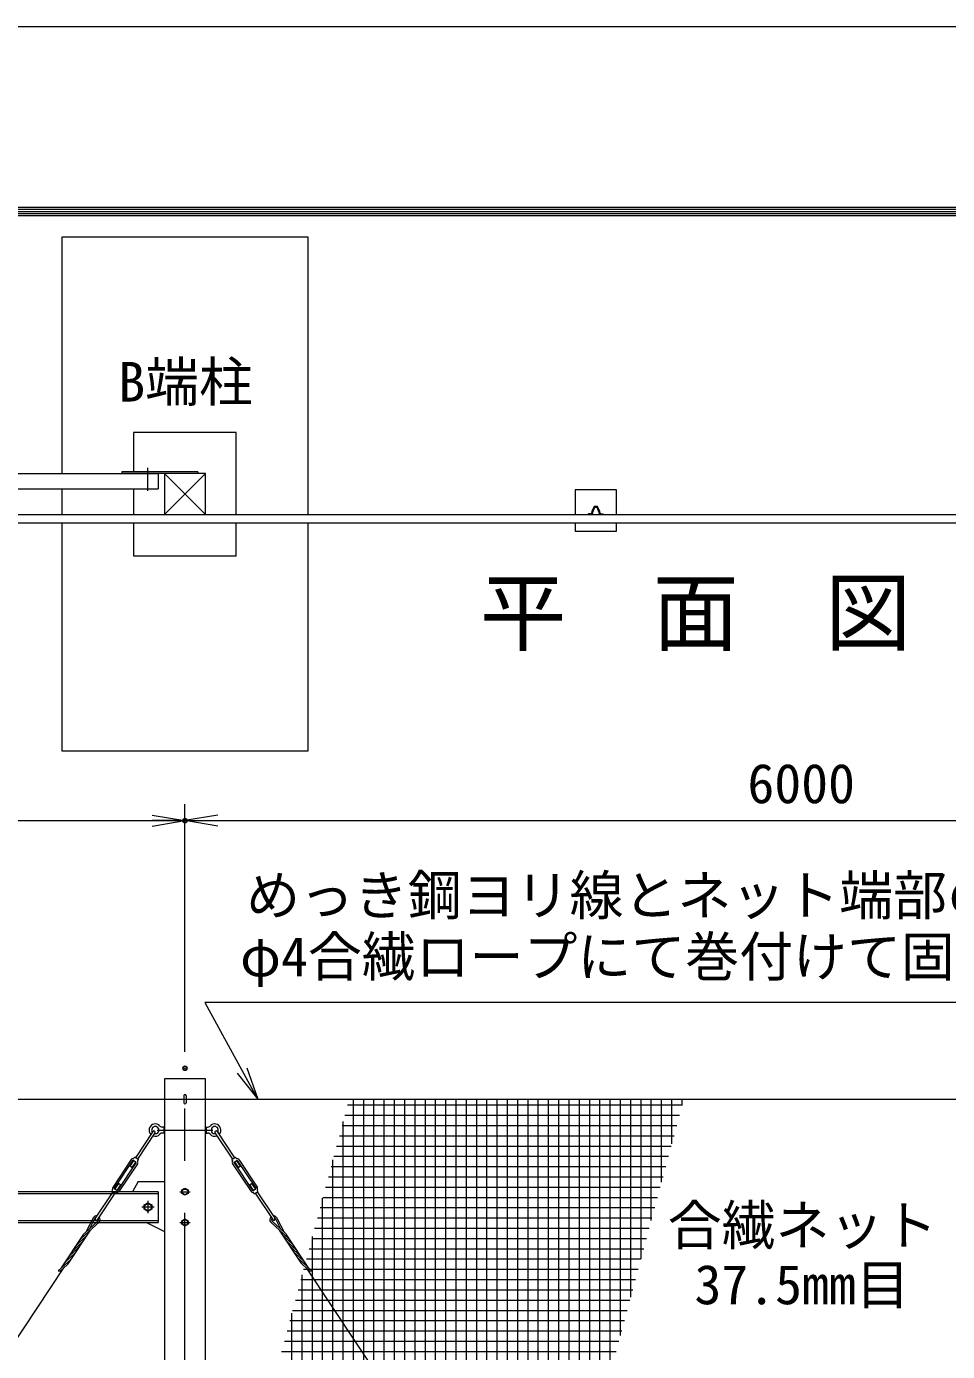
# Model space of a CAD drawing. Units: millimetres at full size; details may follow other scales. Extents: x -16800 to 16800, y -11880 to 11880.
# Drawn here: x -8442 to -3958, y 5430 to 11880 of the extents above; entities that cross this region are included whole.
import ezdxf
from ezdxf.enums import TextEntityAlignment as Align

# ---------------------------------------------------------------- set-up
doc = ezdxf.new("R2010")
doc.units = ezdxf.units.MM
doc.header["$LTSCALE"] = 40
doc.header["$PDMODE"] = 32
doc.header["$PDSIZE"] = 20
doc.linetypes.add('USER1', pattern=[50.8, 31.75, -6.35, 6.35, -6.35])
for name, color, linetype, lineweight in [('0-0_D-STR1', 1, 'Continuous', 18), ('0-1_D-BMK', 2, 'USER1', 13), ('0-2_D-STR3', 3, 'Continuous', 13), ('0-3_D-STR4', 7, 'Continuous', 18), ('0-6_D-STR-DIM', 7, 'Continuous', 13), ('0-7_0', 7, 'Continuous', 18), ('0-9_D-STR-TXT', 7, 'Continuous', 13), ('0-A_D-STR2', 7, 'Continuous', 13), ('0-B_D-TTL-TXT', 7, 'Continuous', 13), ('0-C_D-TTL', 7, 'Continuous', 18)]:
    doc.layers.add(name, color=color, linetype=linetype, lineweight=lineweight)
doc.layers.add('0-8_Defpoints', color=253, linetype='Continuous')
doc.styles.add('ＭＳ ゴシック', font='')
doc.styles.get('ＭＳ ゴシック').set_extended_font_data('MS Gothic')

# ---------------------------------------------------------------- blocks, each defined once
blk = doc.blocks.new('_Open')
at = {"layer": '0-7_0'}
blk.add_line((-40, 6.67), (0, 0), dxfattribs=at)
blk.add_lwpolyline([(-40, -6.67), (0, 0), (-40, 0)], dxfattribs=at)

msp = doc.modelspace()

# ---------------------------------------------------------------- linework, layer by layer
at = {"layer": '0-0_D-STR1'}
for p, q in [((-13540.08, 9703.7), (-7800.08, 9703.7)), ((-7800.08, 9703.7), (-7800.08, 9628.7)), ((-7770.08, 9703.7), (-7570.08, 9503.7)), ((-7570.08, 9703.7), (-7770.08, 9503.7)), ((-13540.08, 9628.7), (-7800.08, 9628.7)), ((-13770.08, 9503.7), (-870.08, 9503.7)), ((-5706.58, 9505.7), (-5706.58, 9503.7)), ((-5690.55, 9503.7), (-5706.58, 9503.7)), ((-5694.83, 9507.2), (-5705.08, 9507.2)), ((-5664.51, 9543.7), (-5675.65, 9543.7)), ((-5666.01, 9539.2), (-5673.81, 9539.2)), ((-5649.61, 9503.7), (-5633.58, 9503.7)), ((-5645.34, 9507.2), (-5635.08, 9507.2)), ((-5633.58, 9505.7), (-5633.58, 9503.7)), ((-5633.58, 9505.7), (-5633.58, 9503.7)), ((-13770.08, 9463.7), (-870.08, 9463.7)), ((-7570.08, -512.48), (-7570.08, 6757.52)), ((-7800.08, 6207.52), (-13540.08, 6207.52)), ((-7800.08, 6197.52), (-13540.08, 6197.52)), ((-7800.08, 6207.52), (-7800.08, 6057.52)), ((-13540.08, 6067.52), (-7800.08, 6067.52))]:
    msp.add_line(p, q, dxfattribs=at)
msp.add_lwpolyline([(-7770.08, 9703.7), (-7770.08, 9503.7), (-7570.08, 9503.7), (-7570.08, 9703.7)], close=True, dxfattribs=at)
for points in [[(-7570.08, 6757.52), (-7770.08, 6757.52), (-7770.08, -512.48)], [(-13540.08, 6207.52), (-13540.08, 6057.52), (-7800.08, 6057.52)]]:
    msp.add_lwpolyline(points, dxfattribs=at)
for centre, radius, start, end in [((-5705.08, 9505.7), 1.5, 90, 180), ((-5694.83, 9511.2), 4, 270, 348.8028), ((-5602.13, 9492.85), 90.5, 146.67148, 168.8028), ((-5690.55, 9506.2), 2.5, 270, 351.15527), ((-5605.08, 9492.9), 84, 147.4916, 171.15527), ((-5675.65, 9541.2), 2.5, 90, 146.67148), ((-5673.81, 9536.7), 2.5, 90, 147.4916), ((-5666.35, 9536.7), 2.5, 32.5084, 90), ((-5664.51, 9541.2), 2.5, 33.32852, 90), ((-5735.08, 9492.9), 84, 8.84473, 32.5084), ((-5738.04, 9492.85), 90.5, 11.1972, 33.32852), ((-5649.61, 9506.2), 2.5, 188.84473, 270), ((-5645.34, 9511.2), 4, 191.1972, 270), ((-5635.08, 9505.7), 1.5, 0, 90)]:
    msp.add_arc(centre, radius, start, end, dxfattribs=at)
at = {"layer": '0-1_D-BMK'}
for p, q in [((-7850.08, 9620.2), (-7850.08, 9731.2)), ((-7670.08, -3293.48), (-7670.08, 6808.52)), ((-7805.08, 6507.52), (-7535.08, 6507.52)), ((-7695.08, 6207.52), (-7645.08, 6207.52)), ((-7820.08, 6132.52), (-7880.08, 6132.52)), ((-7850.08, 6162.52), (-7850.08, 6102.52)), ((-7695.08, 6057.52), (-7645.08, 6057.52))]:
    msp.add_line(p, q, dxfattribs=at)
at = {"layer": '0-2_D-STR3'}
for p, q in [((-7607.58, 9712.7), (-7977.58, 9712.7)), ((-7977.58, 9712.7), (-7977.58, 9703.7)), ((-7607.58, 9703.7), (-7977.58, 9703.7)), ((-7607.58, 9712.7), (-7607.58, 9703.7)), ((-12888.4, 6657.52), (-870.08, 6657.52)), ((-7676.08, 6674.52), (-7676.08, 6640.52)), ((-7664.08, 6674.52), (-7664.08, 6640.52)), ((-7799.3, 6515.52), (-7799.3, 6499.52)), ((-7772.86, 6522.52), (-7780.41, 6522.03)), ((-7772.86, 6522.52), (-7772.86, 6492.52)), ((-7772.86, 6515.52), (-7770.08, 6515.52)), ((-7570.08, 6515.52), (-7567.3, 6515.52)), ((-7567.3, 6522.52), (-7567.3, 6492.52)), ((-7567.3, 6522.52), (-7559.75, 6522.03)), ((-7540.86, 6515.52), (-7540.86, 6499.52)), ((-7826.22, 6501.26), (-7911.36, 6372.94)), ((-7816.22, 6494.62), (-7901.37, 6366.3)), ((-7772.86, 6492.52), (-7780.41, 6493.01)), ((-7772.86, 6499.52), (-7770.08, 6499.52)), ((-7570.08, 6499.52), (-7567.3, 6499.52)), ((-7567.3, 6492.52), (-7559.75, 6493.01)), ((-7523.94, 6494.62), (-7438.75, 6366.33)), ((-7513.94, 6501.26), (-7428.75, 6372.97)), ((-7931.87, 6363.74), (-8021.43, 6228.75)), ((-7924.79, 6359.04), (-8014.35, 6224.05)), ((-7908.95, 6348.53), (-7998.52, 6213.55)), ((-7901.87, 6343.84), (-7991.44, 6208.85)), ((-7920.76, 6358.77), (-7939.01, 6331.27)), ((-7909.51, 6351.31), (-7922.01, 6359.6)), ((-7914.7, 6375.15), (-7920.4, 6369.57)), ((-7898.03, 6364.09), (-7914.7, 6375.15)), ((-7898.03, 6364.09), (-7900.95, 6356.67)), ((-7442.08, 6364.12), (-7425.42, 6375.18)), ((-7442.08, 6364.12), (-7439.16, 6356.7)), ((-7438.24, 6343.87), (-7348.63, 6208.91)), ((-7431.16, 6348.57), (-7341.54, 6213.61)), ((-7430.6, 6351.34), (-7418.1, 6359.64)), ((-7425.42, 6375.18), (-7419.71, 6369.61)), ((-7419.35, 6358.81), (-7401.1, 6331.32)), ((-7415.33, 6359.08), (-7325.72, 6224.12)), ((-7408.25, 6363.78), (-7318.64, 6228.82)), ((-7897.58, 6257.52), (-7926.15, 6207.52)), ((-7897.58, 6257.52), (-7770.08, 6257.52)), ((-8021.94, 6206.28), (-8107.08, 6077.96)), ((-8011.94, 6199.65), (-8097.08, 6071.33)), ((-8001.29, 6212.99), (-8013.79, 6221.28)), ((-7994.3, 6247.95), (-8012.54, 6220.45)), ((-8008.61, 6197.44), (-8002.9, 6203.01)), ((-7984.3, 6241.31), (-8002.54, 6213.82)), ((-7984.3, 6241.31), (-7994.3, 6247.95)), ((-7355.78, 6241.37), (-7345.78, 6248.01)), ((-7355.78, 6241.37), (-7337.52, 6213.88)), ((-7345.78, 6248.01), (-7327.53, 6220.52)), ((-7338.77, 6213.05), (-7326.28, 6221.35)), ((-7331.45, 6197.5), (-7337.16, 6203.08)), ((-7328.12, 6199.72), (-7242.93, 6071.42)), ((-7318.12, 6206.35), (-7232.93, 6078.06)), ((-8092.85, 6065.8), (-8157.91, 6006.17)), ((-8115.49, 6082.25), (-8152.96, 6010.71)), ((-8108.69, 6077.99), (-8135.59, 6026.63)), ((-7247.17, 6065.9), (-7182.08, 6006.28)), ((-7231.33, 6078.09), (-7204.41, 6026.74)), ((-7224.53, 6082.35), (-7187.04, 6010.82)), ((-8270.88, 5837.51), (-8162.64, 6000.64)), ((-8238.86, 5856.89), (-8130.1, 6020.8)), ((-8086.92, 6060.38), (-8176.29, 5978.47)), ((-7857.58, 6057.52), (-7770.08, 6013.77)), ((-7253.09, 6060.47), (-7163.7, 5978.59)), ((-7101.08, 5857.03), (-7209.9, 6020.91)), ((-7069.06, 5837.66), (-7177.36, 6000.76)), ((-8187.94, 5935.24), (-8231.42, 5895.38)), ((-8169.56, 5962.93), (-8213.04, 5923.07)), ((-8151.18, 5990.63), (-8194.67, 5950.77)), ((-7188.81, 5990.75), (-7145.31, 5950.9)), ((-7170.42, 5963.05), (-7126.92, 5923.21)), ((-7152.03, 5935.36), (-7108.54, 5895.52)), ((-8224.69, 5879.84), (-8286.83, 5822.88)), ((-8206.31, 5907.54), (-8249.8, 5867.68)), ((-7133.65, 5907.67), (-7090.15, 5867.83)), ((-7115.26, 5879.98), (-7053.1, 5823.04)), ((-13367.5, -1861.01), (-8260.04, 5836.59)), ((-8243.07, 5852.14), (-8277, 5821.04)), ((-7096.87, 5852.29), (-7062.93, 5821.2)), ((-7079.9, 5836.74), (-2791.5, -621.65))]:
    msp.add_line(p, q, dxfattribs=at)
for points in [[(-7910.76, 6352.14), (-7929.01, 6324.64), (-7939.01, 6331.27)], [(-7429.35, 6352.17), (-7411.09, 6324.68), (-7401.1, 6331.32)], [(-8008.61, 6197.44), (-8025.27, 6208.5), (-8022.35, 6215.92)], [(-7331.45, 6197.5), (-7314.79, 6208.57), (-7317.71, 6215.99)]]:
    msp.add_lwpolyline(points, dxfattribs=at)
for points in [[(-7685.06, 6216.17), (-7670.08, 6224.82), (-7655.1, 6216.17), (-7655.1, 6198.87), (-7670.08, 6190.22), (-7685.06, 6198.87)], [(-7832.07, 6122.12), (-7850.08, 6111.72), (-7868.1, 6122.12), (-7868.1, 6142.92), (-7850.08, 6153.32), (-7832.07, 6142.92)], [(-7685.06, 6066.17), (-7670.08, 6074.82), (-7655.1, 6066.17), (-7655.1, 6048.87), (-7670.08, 6040.22), (-7685.06, 6048.87)]]:
    msp.add_lwpolyline(points, close=True, dxfattribs=at)
for centre, radius in [((-7670.08, 6207.52), 13.11), ((-7850.08, 6132.52), 16.09), ((-7670.08, 6057.52), 13.11)]:
    msp.add_circle(centre, radius, dxfattribs=at)
for centre, radius, start, end in [((-7670.08, 6674.52), 6, 0, 180), ((-7670.08, 6640.52), 6, 180, 0), ((-7814.86, 6507.52), 30, 40.33299, 224.89822), ((-7814.86, 6507.52), 17.5, 27.20289, 216.38414), ((-7781.32, 6536), 14, 220.33299, 273.7314), ((-7558.84, 6536), 14, 266.2686, 319.66701), ((-7525.3, 6507.52), 30, 315.12128, 139.66701), ((-7525.3, 6507.52), 17.5, 323.63537, 152.79711), ((-7821.22, 6497.94), 6, 326.43518, 146.43518), ((-7814.86, 6507.52), 30, 247.97214, 319.66701), ((-7814.86, 6507.52), 17.5, 256.48622, 332.79711), ((-7781.32, 6479.04), 14, 86.2686, 139.66701), ((-7558.84, 6479.04), 14, 40.33299, 93.7314), ((-7525.3, 6507.52), 30, 220.33299, 292.04737), ((-7525.3, 6507.52), 17.5, 207.20289, 283.53328), ((-7518.94, 6497.94), 6, 33.58433, 213.58433), ((-7923.12, 6357.93), 10.5, 90.3163, 146.43518), ((-7923.12, 6357.93), 2, 56.43518, 146.43518), ((-7923.2, 6372.43), 4, 270.3163, 314.33593), ((-7910.62, 6349.64), 2, 326.43518, 56.43518), ((-7910.62, 6349.64), 10.5, 326.43518, 22.55407), ((-7897.23, 6355.2), 4, 158.53443, 202.55407), ((-7429.49, 6349.67), 10.5, 157.46544, 213.58433), ((-7442.88, 6355.23), 4, 337.46544, 21.48507), ((-7429.49, 6349.67), 2, 123.58433, 213.58433), ((-7416.92, 6372.47), 4, 225.68358, 269.70321), ((-7417, 6357.97), 2, 33.58433, 123.58433), ((-7417, 6357.97), 10.5, 33.58433, 89.70321), ((-8012.69, 6222.95), 10.5, 146.43518, 202.55407), ((-8026.08, 6217.38), 4, 338.53443, 22.55407), ((-8012.69, 6222.95), 2, 146.43518, 236.43518), ((-8000.11, 6200.15), 4, 90.3163, 134.33593), ((-8000.19, 6214.65), 2, 236.43518, 326.43518), ((-8000.19, 6214.65), 10.5, 270.3163, 326.43518), ((-7339.88, 6214.72), 10.5, 213.58433, 269.70321), ((-7339.88, 6214.72), 2, 213.58433, 303.58433), ((-7339.95, 6200.22), 4, 45.68358, 89.70321), ((-7327.38, 6223.01), 2, 303.58433, 33.58433), ((-7327.38, 6223.01), 10.5, 337.46544, 33.58433), ((-7313.99, 6217.46), 4, 157.46544, 201.48507), ((-8100.96, 6071.65), 18, 84.94574, 143.61022), ((-8100.96, 6071.65), 10, 115.65952, 140.60974), ((-8102.08, 6074.64), 6, 146.43518, 326.43518), ((-8100.96, 6071.65), 10, 324.24546, 36.5076), ((-8100.96, 6071.65), 18, 321.25946, 44.80199), ((-7239.05, 6071.74), 18, 135.21752, 218.76004), ((-7239.05, 6071.74), 10, 143.51191, 215.77405), ((-7237.93, 6074.74), 6, 213.58433, 33.58433), ((-7239.05, 6071.74), 18, 36.40929, 95.07376), ((-7239.05, 6071.74), 10, 39.40977, 64.35998), ((-8137.64, 5984.05), 30, 132.50882, 146.43518), ((-7202.35, 5984.16), 30, 33.58433, 47.51069), ((-8174.39, 5928.66), 30, 132.50882, 146.43518), ((-8208.21, 5957.35), 30, 312.50873, 326.43518), ((-8156.02, 5956.35), 30, 132.50882, 146.43518), ((-8189.83, 5985.05), 30, 312.50873, 326.43518), ((-8171.45, 6012.75), 30, 312.50873, 326.43518), ((-7168.55, 6012.87), 30, 213.58433, 227.51078), ((-7150.16, 5985.18), 30, 213.58433, 227.51078), ((-7183.96, 5956.47), 30, 33.58433, 47.51069), ((-7131.77, 5957.49), 30, 213.58433, 227.51078), ((-7165.57, 5928.78), 30, 33.58433, 47.51069), ((-8211.15, 5873.26), 30, 132.50882, 146.43518), ((-8244.96, 5901.96), 30, 312.50873, 326.43518), ((-8192.77, 5900.96), 30, 132.50882, 146.43518), ((-8226.58, 5929.65), 30, 312.50873, 326.43518), ((-7113.38, 5929.79), 30, 213.58433, 227.51078), ((-7147.19, 5901.09), 30, 33.58433, 47.51069), ((-7095, 5902.1), 30, 213.58433, 227.51078), ((-7128.8, 5873.4), 30, 33.58433, 47.51069), ((-8268.85, 5891.68), 71.11, 255.34931, 263.41345), ((-8229.53, 5845.56), 30, 132.50882, 146.43518), ((-8263.34, 5874.26), 30, 312.50873, 326.43518), ((-7076.61, 5874.41), 30, 213.58433, 227.51078), ((-7110.41, 5845.7), 30, 33.58433, 47.51069), ((-7071.11, 5891.83), 71.11, 276.60605, 284.6702)]:
    msp.add_arc(centre, radius, start, end, dxfattribs=at)
at = {"layer": '0-3_D-STR4'}
for p, q in [((-8270.08, 10853.7), (-8270.08, 9703.7)), ((-7070.08, 10853.7), (-8270.08, 10853.7)), ((-7070.08, 9503.7), (-7070.08, 10853.7)), ((-7920.08, 9903.7), (-7920.08, 9712.7)), ((-7420.08, 9903.7), (-7920.08, 9903.7)), ((-7420.08, 9503.7), (-7420.08, 9903.7)), ((-8270.08, 9628.7), (-8270.08, 9503.7)), ((-7920.08, 9628.7), (-7920.08, 9503.7)), ((-8270.08, 9463.7), (-8270.08, 8353.7)), ((-7920.08, 9463.7), (-7920.08, 9303.7)), ((-5770.08, 9463.7), (-5770.08, 9423.7))]:
    msp.add_line(p, q, dxfattribs=at)
for points in [[(-5570.08, 9503.7), (-5570.08, 9623.7), (-5770.08, 9623.7), (-5770.08, 9503.7)], [(-8270.08, 8353.7), (-7070.08, 8353.7), (-7070.08, 9463.7)], [(-7920.08, 9303.7), (-7420.08, 9303.7), (-7420.08, 9463.7)], [(-5770.08, 9423.7), (-5570.08, 9423.7), (-5570.08, 9463.7)]]:
    msp.add_lwpolyline(points, dxfattribs=at)
at = {"layer": '0-6_D-STR-DIM'}
for p, q in [((-7670.08, 6888.52), (-7670.08, 8094.14)), ((-7670.08, 6888.52), (-7670.08, 8094.14)), ((-13670.08, 8014.14), (-7670.08, 8014.14)), ((-7670.08, 8014.14), (-1670.08, 8014.14))]:
    msp.add_line(p, q, dxfattribs=at)
at = {"layer": '0-8_Defpoints'}
for p in [(-7670.08, 8014.14), (-7670.08, 6808.52)]:
    msp.add_point(p, dxfattribs=at)
at = {"layer": '0-9_D-STR-TXT'}
msp.add_lwpolyline([(-1704.27, 7128.16), (-7572.94, 7128.16), (-7316.67, 6659.28)], dxfattribs=at)
at = {"layer": '0-A_D-STR2'}
for p, q in [((-6850, 655.98), (-6850, 6657.52)), ((-6800, 842.59), (-6800, 6657.52)), ((-6750, 1029.19), (-6750, 6657.52)), ((-6700, 1215.79), (-6700, 6657.52)), ((-6650, 1402.39), (-6650, 6657.52)), ((-6600, 1589), (-6600, 6657.52)), ((-6550, 1775.6), (-6550, 6657.52)), ((-6500, 1962.2), (-6500, 6657.52)), ((-6450, 2148.8), (-6450, 6657.52)), ((-6400, 2335.41), (-6400, 6657.52)), ((-6350, 2522.01), (-6350, 6657.52)), ((-6300, 2708.61), (-6300, 6657.52)), ((-6250, 2895.21), (-6250, 6657.52)), ((-6200, 3081.82), (-6200, 6657.52)), ((-6150, 3268.42), (-6150, 6657.52)), ((-6100, 3455.02), (-6100, 6657.52)), ((-6050, 3641.62), (-6050, 6657.52)), ((-6000, 3828.23), (-6000, 6657.52)), ((-5950, 4014.83), (-5950, 6657.52)), ((-5900, 4201.43), (-5900, 6657.52)), ((-5850, 4388.03), (-5850, 6657.52)), ((-5800, 4574.64), (-5800, 6657.52)), ((-5750, 4761.24), (-5750, 6657.52)), ((-5700, 4947.84), (-5700, 6657.52)), ((-5650, 5134.44), (-5650, 6657.52)), ((-5600, 5321.05), (-5600, 6657.52)), ((-5550, 5507.65), (-5550, 6657.52)), ((-5500, 5694.25), (-5500, 6657.52)), ((-5450, 5880.85), (-5450, 6657.52)), ((-5400, 6067.46), (-5400, 6657.52)), ((-5350, 6254.06), (-5350, 6657.52)), ((-5300, 6440.66), (-5300, 6657.52)), ((-5250, 6627.26), (-5250, 6657.52)), ((-6891.66, 6580), (-5262.67, 6580)), ((-6878.26, 6630), (-5249.27, 6630)), ((-6905.05, 6530), (-5276.06, 6530)), ((-6900, 469.38), (-6900, 6548.86)), ((-6918.45, 6480), (-5289.46, 6480)), ((-6931.85, 6430), (-5302.86, 6430)), ((-6958.64, 6330), (-5329.65, 6330)), ((-6950, 282.78), (-6950, 6362.25)), ((-6945.25, 6380), (-5316.26, 6380)), ((-6972.04, 6280), (-5343.05, 6280)), ((-6985.44, 6230), (-5356.45, 6230)), ((-7012.23, 6130), (-5383.24, 6130)), ((-7000, 96.18), (-7000, 6175.65)), ((-6998.84, 6180), (-5369.85, 6180)), ((-7025.63, 6080), (-5396.64, 6080)), ((-7039.03, 6030), (-5410.04, 6030)), ((-7052.43, 5980), (-5423.44, 5980)), ((-7050, -90.43), (-7050, 5989.05)), ((-7079.22, 5880), (-5450.23, 5880)), ((-7065.82, 5930), (-5436.83, 5930)), ((-7092.62, 5830), (-5463.63, 5830)), ((-7106.02, 5780), (-5477.02, 5780)), ((-7100, -277.03), (-7100, 5802.45)), ((-7132.81, 5680), (-5503.82, 5680)), ((-7119.41, 5730), (-5490.42, 5730)), ((-7150, -463.63), (-7150, 5615.84)), ((-7146.21, 5630), (-5517.22, 5630)), ((-7159.61, 5580), (-5530.61, 5580)), ((-7173, 5530), (-5544.01, 5530)), ((-7199.8, 5430), (-5570.81, 5430)), ((-7186.4, 5480), (-5557.41, 5480))]:
    msp.add_line(p, q, dxfattribs=at)
at = {"layer": '0-C_D-TTL', "color": 2}
msp.add_lwpolyline([(-16800, 11880), (16800, 11880), (16800, -11880), (-16800, -11880)], close=True, dxfattribs=at)
at = {"layer": '0-C_D-TTL'}
for points in [[(-15720, 11000), (15720, 11000), (15720, -11000), (-15720, -11000)], [(-15710, 10990), (15710, 10990), (15710, -10990), (-15710, -10990)], [(-15700, 10980), (15700, 10980), (15700, -10980), (-15700, -10980)], [(-15690, 10970), (15690, 10970), (15690, -10970), (-15690, -10970)], [(-15680, 10960), (15680, 10960), (15680, -10960), (-15680, -10960)]]:
    msp.add_lwpolyline(points, close=True, dxfattribs=at)

# ---------------------------------------------------------------- block references
at = {"layer": '0-6_D-STR-DIM', "xscale": 4, "yscale": 4}
msp.add_blockref('_Open', (-7670.08, 8014.14), dxfattribs=at)
at = {"layer": '0-6_D-STR-DIM', "xscale": 4, "yscale": 4, "rotation": 180}
msp.add_blockref('_Open', (-7670.08, 8014.14), dxfattribs=at)
at = {"layer": '0-9_D-STR-TXT', "xscale": 4, "yscale": 4, "rotation": 298.65841}
msp.add_blockref('_Open', (-7315.72, 6657.52), dxfattribs=at)

# ---------------------------------------------------------------- texts
at = {"layer": '0-6_D-STR-DIM', "style": 'ＭＳ ゴシック'}
msp.add_text('6000', height=192.4, dxfattribs=at).set_placement((-4932.16, 8041.13), align=Align.BOTTOM_LEFT)
at = {"layer": '0-9_D-STR-TXT', "style": 'ＭＳ ゴシック'}
for s, p in [('B端柱', (-7994.96, 9996.44)), ('めっき鋼ヨリ線とネット端部のφ6合繊ロープを', (-7372.29, 7496.56)), ('φ4合繊ロープにて巻付けて固定', (-7401.73, 7198.3)), ('合繊ネット', (-5319.83, 5890.81)), ('37.5mm目', (-5189.88, 5601.95))]:
    msp.add_text(s, height=192.4, dxfattribs=at).set_placement(p, align=Align.BOTTOM_LEFT)
at = {"layer": '0-B_D-TTL-TXT', "style": 'ＭＳ ゴシック'}
msp.add_text('平\u3000面\u3000図', height=307.9, dxfattribs=at).set_placement((-6233.96, 8780.64), align=Align.BOTTOM_LEFT)

doc.saveas('drawing.dxf')
